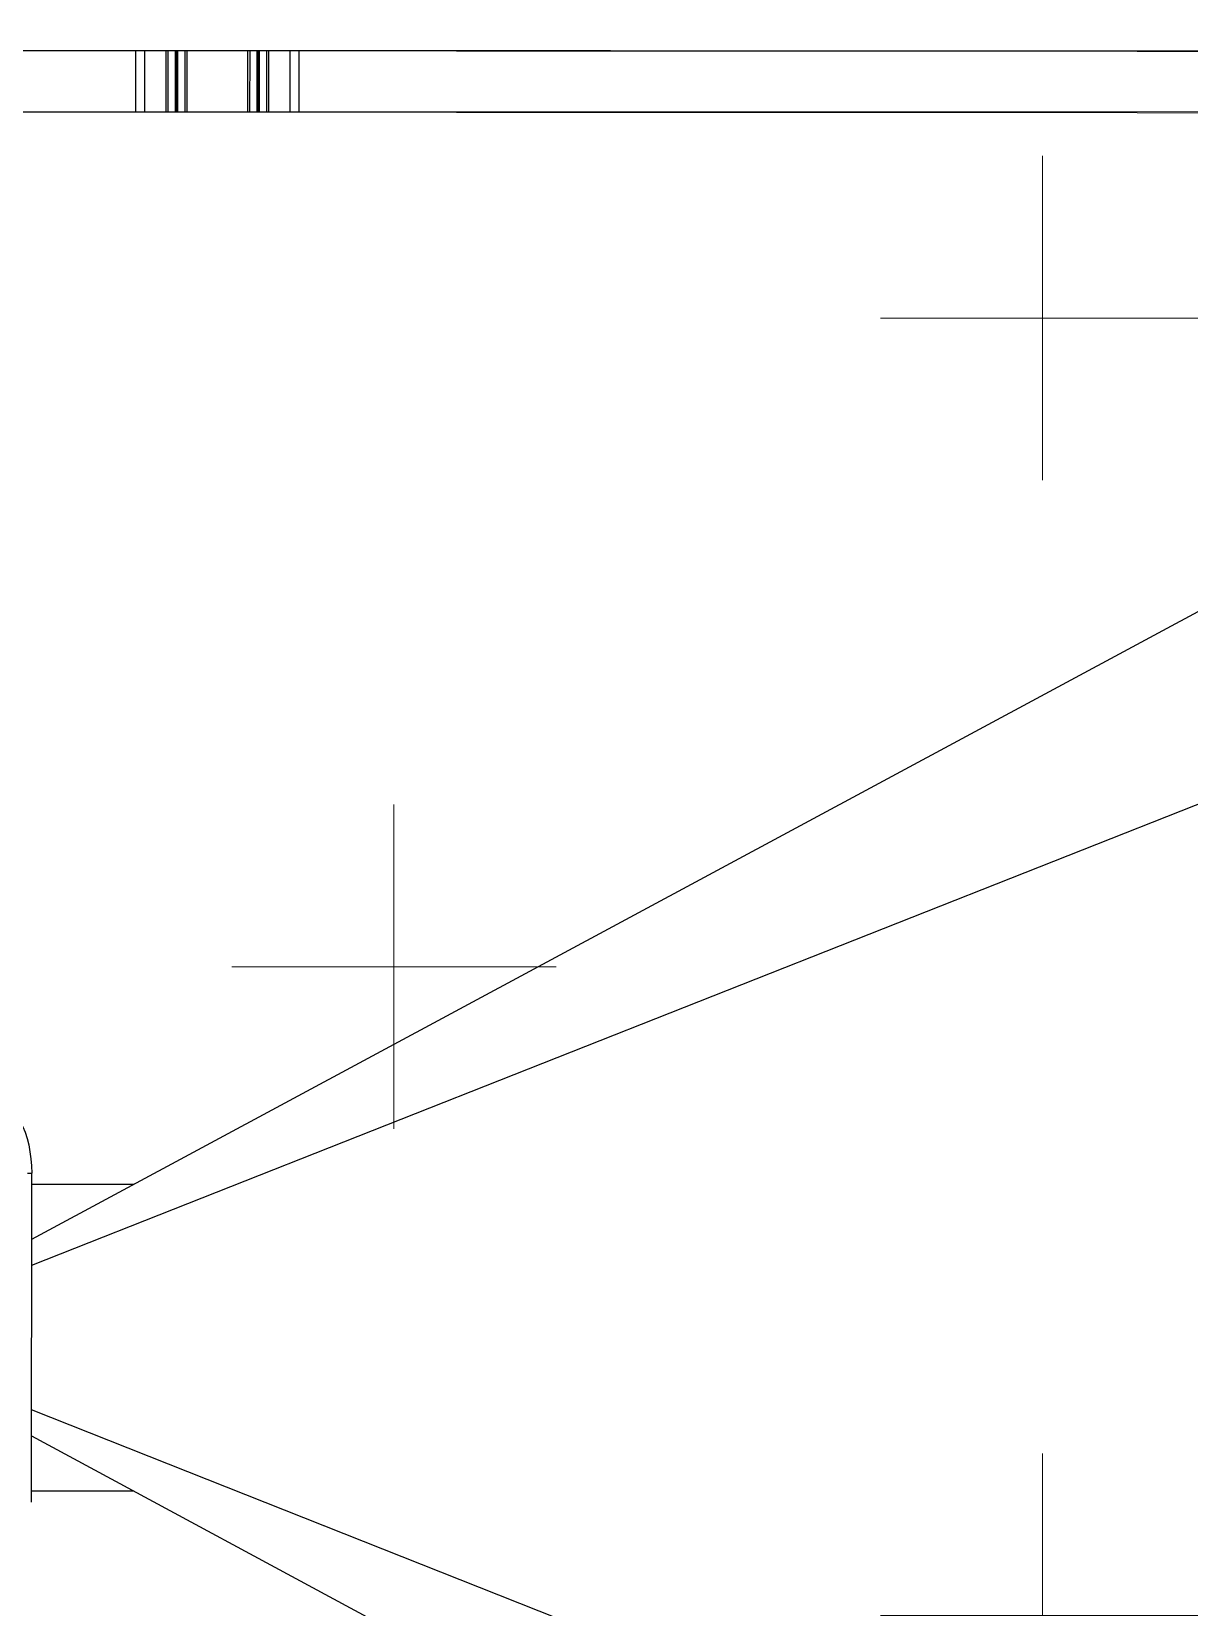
# Model space of a CAD drawing. Header units: millimetres. Extents: x 845401 to 948039, y 511594 to 550263.
# Drawn here: x 920268 to 920834, y 536504 to 537275 of the extents above; entities that cross this region are included whole.
import ezdxf

# ---------------------------------------------------------------- set-up
doc = ezdxf.new("R2010")
doc.units = ezdxf.units.MM
doc.layers.add('00', color=7, linetype='Continuous')
doc.layers.add('A-剖-0.10mm.......SECT-L01', color=255, linetype='Continuous', lineweight=18)

# ---------------------------------------------------------------- blocks, each defined once
blk = doc.blocks.new('装车区五面扫俯视图20210323')
at = {"color": 7, "linetype": 'Continuous', "lineweight": 25}
for p, q in [((143842.95, 85924.89), (142524.03, 85924.89)), ((142824.03, 85894.89), (142824.03, 85924.89)), ((142838.93, 85894.89), (142838.93, 85924.89)), ((142839.93, 85894.89), (142839.93, 85924.89)), ((142843.51, 85894.89), (142843.51, 85924.89)), ((142844.03, 85894.89), (142844.03, 85924.89)), ((142844.55, 85894.89), (142844.55, 85924.89)), ((142848.13, 85894.89), (142848.13, 85924.89)), ((142849.13, 85894.89), (142849.13, 85924.89)), ((142878.93, 85894.89), (142878.93, 85924.89)), ((142879.93, 85894.89), (142879.93, 85924.89)), ((142883.51, 85894.89), (142883.51, 85924.89)), ((142884.03, 85894.89), (142884.03, 85924.89)), ((142884.55, 85894.89), (142884.55, 85924.89)), ((142888.13, 85894.89), (142888.13, 85924.89)), ((142889.13, 85894.89), (142889.13, 85924.89)), ((142904.03, 85894.89), (142904.03, 85924.89)), ((143834.99, 85894.89), (142524.03, 85894.89)), ((143658.35, 85819.89), (142773.34, 85342.95)), ((143893.17, 85773.52), (142773.34, 85330.19)), ((142771.35, 85375.39), (142773.34, 85375.39)), ((142773.34, 85214.39), (142773.34, 85375.39)), ((142823.34, 85369.89), (142773.34, 85369.89)), ((143893.17, 84816.27), (142773.34, 85259.59)), ((142773.34, 85246.84), (143658.35, 84769.89)), ((142773.34, 85219.89), (142823.34, 85219.89))]:
    blk.add_line(p, q, dxfattribs=at)
at = {"color": 8, "linetype": 'Continuous', "lineweight": 25}
for p, q in [((142828.53, 85894.89), (142828.53, 85924.89)), ((142899.53, 85894.89), (142899.53, 85924.89))]:
    blk.add_line(p, q, dxfattribs=at)
at = {"color": 7, "linetype": 'Continuous', "lineweight": 25, "flags": 128}
blk.add_lwpolyline([(142756.24, 85409.39), (142758.03, 85409.21), (142759.8, 85408.65), (142761.53, 85407.73), (142763.2, 85406.45), (142764.79, 85404.84), (142766.29, 85402.9), (142767.68, 85400.66), (142768.95, 85398.14), (142770.07, 85395.38), (142771.05, 85392.39), (142771.86, 85389.22), (142772.5, 85385.9), (142772.96, 85382.46), (142773.24, 85378.95), (142773.34, 85375.39)], dxfattribs=at)
blk = doc.blocks.new('*U100485')
at = {"color": 1}
blk.add_lwpolyline([(0, -630), (2000, -630), (2000, 630), (0, 630)], close=True, dxfattribs=at)
at = {"color": 4}
blk.add_lwpolyline([(0, -600), (2000, -600), (2000, 600), (0, 600)], close=True, dxfattribs=at)
for tag, p in [('设备编号', (485.24, 55.29)), ('设备高度', (489.75, -155.56))]:
    blk.add_attdef(tag, p, '', height=100)
at = {"flags": 1}
blk.add_attdef('设备类型', (1099.76, -37.08), '', height=100, dxfattribs=at)
blk = doc.blocks.new('C线')
at = {"color": 4, "rotation": 359.9712527628268}
blk.add_blockref('装车区五面扫俯视图20210323', (859321.43, 390250.68, 12.69), dxfattribs=at)
at = {"layer": 'A-剖-0.10mm.......SECT-L01', "color": 1, "rotation": 359.9712527628268}
blk.add_blockref('*U100485', (1001345.02, 475474.08, 12.69), dxfattribs=at)
blk = doc.blocks.new('BC线平台')
at = {"layer": 'A-剖-0.10mm.......SECT-L01'}
h = blk.add_hatch(dxfattribs=at)
h.set_pattern_fill('CROSS', color=2, scale=50)
h.set_pattern_definition([(0, (691447.87, 341554.85), (317.5, 317.5), [158.75, -476.25]), (90, (691527.24, 341475.47), (-317.5, 317.5), [158.75, -476.25])])
h.paths.add_polyline_path([(791174.13, 370096.42), (802932.03, 370096.42), (802932.03, 366396.42), (791174.13, 366396.42)])

msp = doc.modelspace()

# ---------------------------------------------------------------- block references
at = {"layer": '00'}
for name, p in [('BC线平台', (120688.34, 168041.31, -0.98)), ('C线', (-81869.83, 61162.22))]:
    msp.add_blockref(name, p, dxfattribs=at)

doc.saveas('drawing.dxf')
